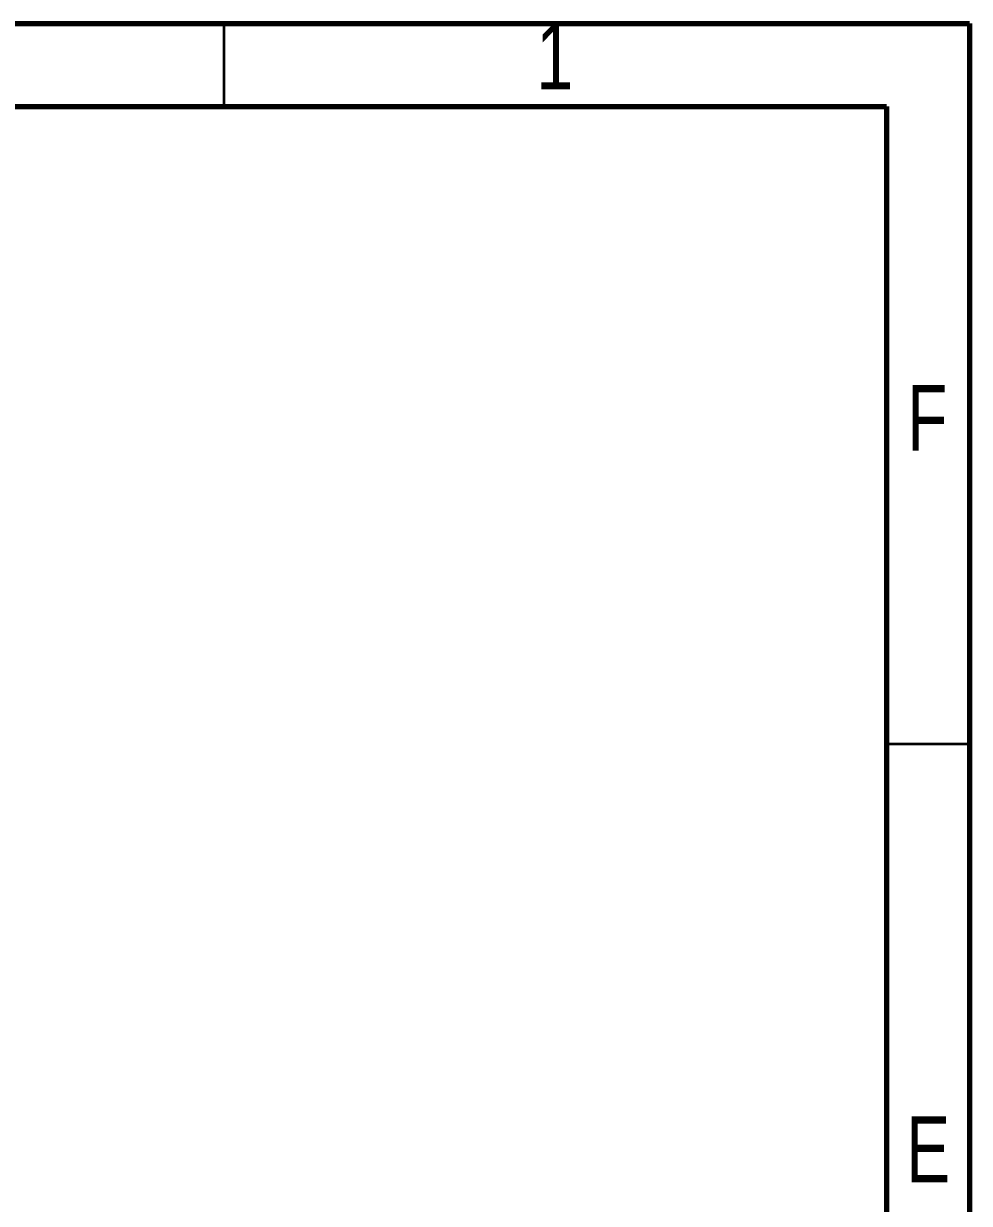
# Model space of a CAD drawing. Header units: millimetres. Extents: x 15 to 205, y 5 to 292.
# Drawn here: x 147.9 to 205, y 220.7 to 292 of the extents above; entities that cross this region are included whole.
import ezdxf

# ---------------------------------------------------------------- set-up
doc = ezdxf.new("R2010")
doc.units = ezdxf.units.MM
doc.styles.add('SLDTEXTSTYLE0', font='TXT', dxfattribs={"width": 0.75})

msp = doc.modelspace()

# ---------------------------------------------------------------- linework, layer by layer
at = {"color": 7, "linetype": 'Continuous', "lineweight": 70}
for p, q in [((15, 292), (205, 292)), ((205, 292), (205, 5)), ((20, 287), (200, 287)), ((200, 287), (200, 10))]:
    msp.add_line(p, q, dxfattribs=at)
at = {"color": 7, "linetype": 'Continuous', "lineweight": 35}
for p, q in [((160, 287), (160, 292)), ((200, 248.5), (205, 248.5))]:
    msp.add_line(p, q, dxfattribs=at)

# ---------------------------------------------------------------- texts
at = {"color": 7, "linetype": 'Continuous', "lineweight": 0, "char_height": 3.96875, "attachment_point": 2, "style": 'SLDTEXTSTYLE0'}
for s, insert in [('1', (179.9600369, 291.9892954)), ('F', (202.4577402, 270.1758436)), ('E', (202.5078089, 225.9892954))]:
    msp.add_mtext(s, dxfattribs=dict(at, insert=insert))

doc.saveas('drawing.dxf')
